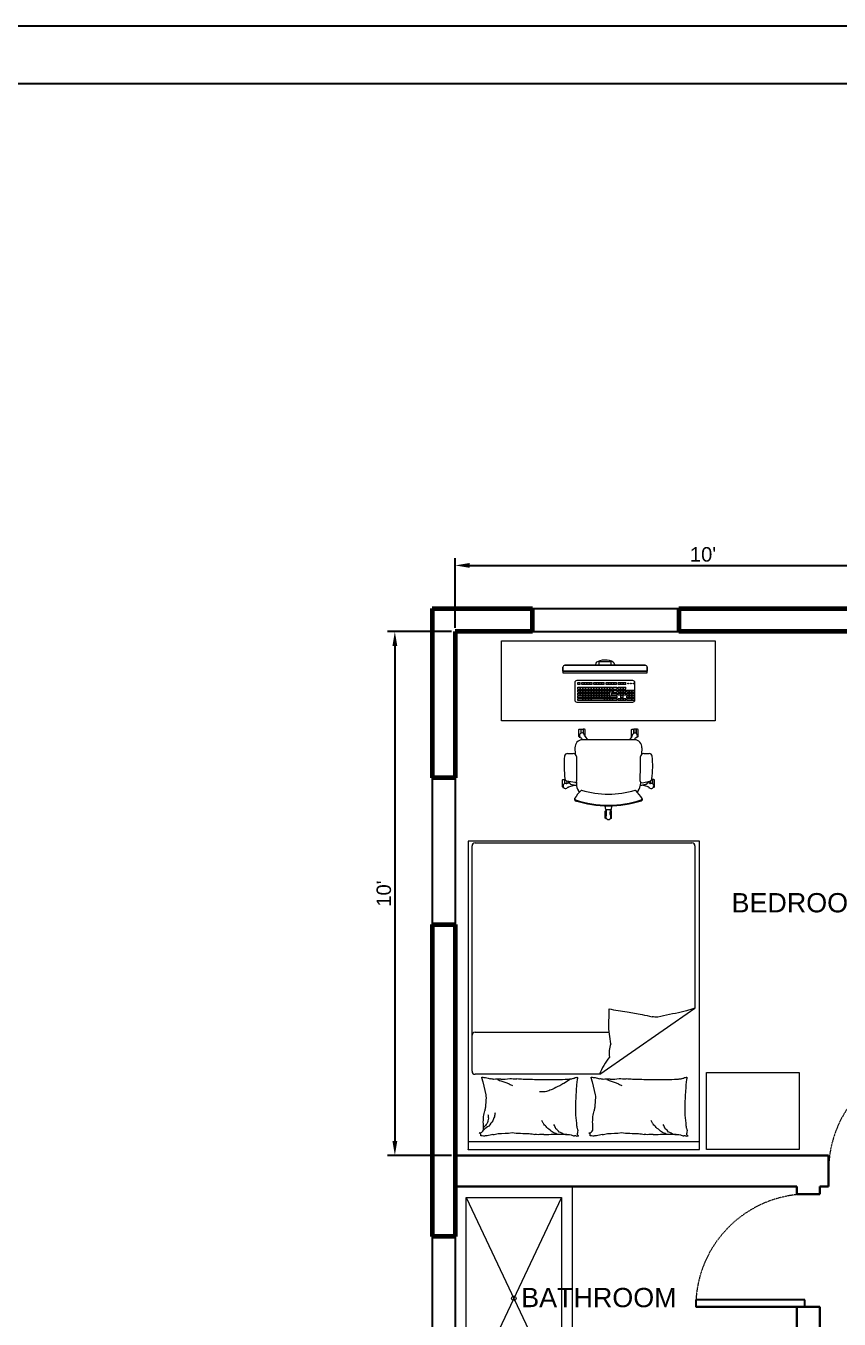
# Model space of a CAD drawing. Header units: millimetres. Extents: x 148 to 2418, y -847 to 707.
# Drawn here: x 576.8 to 788.1, y -513.5 to -177.8 of the extents above; entities that cross this region are included whole.
import ezdxf

# ---------------------------------------------------------------- set-up
doc = ezdxf.new("R2010")
doc.units = ezdxf.units.MM
doc.linetypes.add('ACAD_ISO03W100', pattern=[30, 12, -18])
for name, color, linetype in [('A-DETL-FINE', 250, 'Continuous'), ('A-DETL-LITE', 250, 'Continuous'), ('A-DIMS-CRIT', 250, 'Continuous'), ('A-ROOM-NAME', 250, 'Continuous'), ('A-WALL-EXTR-HEVY', 250, 'Continuous'), ('A-WALL-INTR-MEDM', 250, 'Continuous'), ('Title Blocks', 250, 'Continuous')]:
    doc.layers.add(name, color=color, linetype=linetype)
doc.styles.add('DIM_FONT', font='SIMPLEX.shx', dxfattribs={"width": 0.8})
doc.styles.get("Standard").update_dxf_attribs({"font": 'Arial.ttf'})
doc.dimstyles.new('ISO-25', dxfattribs={"dimtxt": 2.5, "dimasz": 2.5, "dimexe": 1.25, "dimexo": 0.625, "dimtad": 1, "dimtxsty": 'Standard', "dimcen": 2.5, "dimadec": 0, "dimazin": 0, "dimtfac": 1, "dimtmove": 0, "dimatfit": 3, "dimfxl": 1, "dimarcsym": 0})

# ---------------------------------------------------------------- blocks, each defined once
blk = doc.blocks.new('*D25')
at = {"layer": 'A-DIMS-CRIT', "color": 0, "lineweight": -2, "transparency": 16777216}
for p, q in [((687.4, -335.05), (670.8, -335.05)), ((672.67, -338.8), (672.67, -467.3)), ((687.4, -471.05), (670.8, -471.05))]:
    blk.add_line(p, q, dxfattribs=at)
at = {"layer": 'A-DIMS-CRIT', "color": 0, "transparency": 16777216}
for points in [[(672.05, -338.8), (673.3, -338.8), (672.67, -335.05)], [(672.05, -467.3), (673.3, -467.3), (672.67, -471.05)]]:
    blk.add_solid(points, dxfattribs=at)
at = {"layer": 'Defpoints', "color": 0, "transparency": 16777216}
for p in [(688.34, -335.05), (672.67, -471.05), (688.34, -471.05)]:
    blk.add_point(p, dxfattribs=at)
at = {"layer": 'A-DIMS-CRIT', "color": 0, "transparency": 16777216, "insert": (669.82, -403.05), "char_height": 3.75, "attachment_point": 5, "rotation": 90}
blk.add_mtext("10'", dxfattribs=at)
blk = doc.blocks.new('*D26')
at = {"layer": 'A-DIMS-CRIT', "color": 0, "lineweight": -2, "transparency": 16777216}
for p, q in [((688.34, -334.11), (688.34, -315.99)), ((692.09, -317.87), (813.34, -317.87)), ((817.09, -334.11), (817.09, -315.99))]:
    blk.add_line(p, q, dxfattribs=at)
at = {"layer": 'A-DIMS-CRIT', "color": 0, "transparency": 16777216}
for points in [[(692.09, -317.24), (692.09, -318.49), (688.34, -317.87)], [(813.34, -317.24), (813.34, -318.49), (817.09, -317.87)]]:
    blk.add_solid(points, dxfattribs=at)
at = {"layer": 'Defpoints', "color": 0, "transparency": 16777216}
for p in [(817.09, -317.87), (688.34, -335.05), (817.09, -335.05)]:
    blk.add_point(p, dxfattribs=at)
at = {"layer": 'A-DIMS-CRIT', "color": 0, "transparency": 16777216, "insert": (752.72, -315.02), "char_height": 3.75, "attachment_point": 5, "rotation": 359.9999}
blk.add_mtext("10'", dxfattribs=at)

msp = doc.modelspace()

# ---------------------------------------------------------------- linework, layer by layer
at = {"layer": 'A-DETL-FINE', "lineweight": 9}
for p, q in [((682.362, -329.073), (974.134, -329.073)), ((700.372, -358.196), (700.372, -337.434)), ((700.372, -337.434), (755.896, -337.434)), ((755.896, -337.434), (755.896, -358.196)), ((716.316, -345.344), (716.316, -344.304)), ((716.316, -344.304), (716.316, -345.344)), ((716.316, -345.344), (738.21, -345.344)), ((738.21, -345.344), (716.316, -345.344)), ((716.316, -345.344), (716.316, -345.713)), ((716.316, -345.713), (738.21, -345.713)), ((716.837, -343.783), (737.69, -343.783)), ((737.69, -343.783), (716.837, -343.783)), ((724.812, -343.5), (724.812, -343.783)), ((725.751, -343.783), (725.751, -342.84)), ((725.751, -342.84), (728.775, -342.84)), ((728.775, -343.783), (725.751, -343.783)), ((728.775, -342.84), (728.775, -343.783)), ((729.722, -343.481), (729.722, -343.783)), ((738.21, -344.304), (738.21, -345.344)), ((738.21, -345.344), (738.21, -344.304)), ((738.21, -345.713), (738.21, -345.344)), ((719.405, -348.304), (719.405, -352.815)), ((734.5, -347.783), (719.925, -347.783)), ((720.216, -348.785), (720.216, -348.236)), ((720.216, -348.236), (720.827, -348.236)), ((720.827, -348.785), (720.216, -348.785)), ((720.827, -348.785), (720.827, -348.236)), ((721.217, -348.785), (721.217, -348.236)), ((721.217, -348.785), (721.217, -348.236)), ((721.217, -348.236), (721.829, -348.236)), ((721.829, -348.785), (721.217, -348.785)), ((721.829, -348.785), (721.829, -348.236)), ((721.918, -348.785), (721.918, -348.236)), ((721.918, -348.785), (721.918, -348.236)), ((721.918, -348.236), (722.53, -348.236)), ((722.53, -348.785), (721.918, -348.785)), ((722.53, -348.785), (722.53, -348.236)), ((722.62, -348.785), (722.62, -348.236)), ((722.62, -348.785), (722.62, -348.236)), ((722.62, -348.236), (723.231, -348.236)), ((723.231, -348.785), (722.62, -348.785)), ((723.231, -348.785), (723.231, -348.236)), ((723.321, -348.785), (723.321, -348.236)), ((723.321, -348.785), (723.321, -348.236)), ((723.321, -348.236), (723.933, -348.236)), ((723.933, -348.785), (723.321, -348.785)), ((723.933, -348.785), (723.933, -348.236)), ((724.361, -348.785), (724.361, -348.236)), ((724.361, -348.785), (724.361, -348.236)), ((724.361, -348.236), (724.973, -348.236)), ((724.973, -348.785), (724.361, -348.785)), ((724.973, -348.785), (724.973, -348.236)), ((725.062, -348.785), (725.062, -348.236)), ((725.062, -348.785), (725.062, -348.236)), ((725.062, -348.236), (725.674, -348.236)), ((725.674, -348.785), (725.062, -348.785)), ((725.674, -348.785), (725.674, -348.236)), ((725.764, -348.785), (725.764, -348.236)), ((725.764, -348.785), (725.764, -348.236)), ((725.764, -348.236), (726.375, -348.236)), ((726.375, -348.785), (725.764, -348.785)), ((726.375, -348.785), (726.375, -348.236)), ((726.465, -348.785), (726.465, -348.236)), ((726.465, -348.785), (726.465, -348.236)), ((726.465, -348.236), (727.077, -348.236)), ((727.077, -348.785), (726.465, -348.785)), ((727.077, -348.785), (727.077, -348.236)), ((727.518, -348.787), (727.518, -348.238)), ((727.518, -348.787), (727.518, -348.238)), ((727.518, -348.238), (728.13, -348.238)), ((728.13, -348.787), (727.518, -348.787)), ((728.13, -348.787), (728.13, -348.238)), ((728.219, -348.787), (728.219, -348.238)), ((728.219, -348.787), (728.219, -348.238)), ((728.219, -348.238), (728.831, -348.238)), ((728.831, -348.787), (728.219, -348.787)), ((728.831, -348.787), (728.831, -348.238)), ((728.921, -348.785), (728.921, -348.236)), ((728.921, -348.785), (728.921, -348.236)), ((728.921, -348.236), (729.532, -348.236)), ((729.532, -348.785), (728.921, -348.785)), ((729.532, -348.785), (729.532, -348.236)), ((729.622, -348.785), (729.622, -348.236)), ((729.622, -348.785), (729.622, -348.236)), ((729.622, -348.236), (730.234, -348.236)), ((730.234, -348.785), (729.622, -348.785)), ((730.234, -348.785), (730.234, -348.236)), ((730.692, -348.781), (730.692, -348.232)), ((730.692, -348.781), (730.692, -348.232)), ((730.692, -348.232), (731.304, -348.232)), ((731.304, -348.781), (730.692, -348.781)), ((731.304, -348.781), (731.304, -348.232)), ((731.393, -348.781), (731.393, -348.232)), ((731.393, -348.781), (731.393, -348.232)), ((731.393, -348.232), (732.005, -348.232)), ((732.005, -348.781), (731.393, -348.781)), ((732.005, -348.781), (732.005, -348.232)), ((732.094, -348.781), (732.094, -348.232)), ((732.094, -348.781), (732.094, -348.232)), ((732.094, -348.232), (732.706, -348.232)), ((732.706, -348.781), (732.094, -348.781)), ((732.706, -348.781), (732.706, -348.232)), ((735.021, -352.815), (735.021, -348.304)), ((720.216, -350.056), (720.216, -349.507)), ((720.216, -349.507), (720.827, -349.507)), ((720.827, -350.056), (720.216, -350.056)), ((720.216, -350.81), (720.216, -350.261)), ((720.216, -350.261), (720.827, -350.261)), ((720.827, -350.81), (720.216, -350.81)), ((720.216, -351.535), (720.216, -350.986)), ((720.216, -350.986), (720.827, -350.986)), ((720.827, -351.535), (720.216, -351.535)), ((720.216, -352.275), (720.216, -351.726)), ((720.216, -351.726), (721.529, -351.726)), ((721.529, -352.275), (720.216, -352.275)), ((720.216, -352.933), (720.216, -352.384)), ((720.216, -352.384), (721.529, -352.384)), ((720.827, -350.056), (720.827, -349.507)), ((720.827, -350.81), (720.827, -350.261)), ((720.827, -351.535), (720.827, -350.986)), ((720.917, -350.056), (720.917, -349.507)), ((720.917, -350.056), (720.917, -349.507)), ((720.917, -349.507), (721.529, -349.507)), ((721.529, -350.056), (720.917, -350.056)), ((720.917, -350.81), (720.917, -350.261)), ((720.917, -350.81), (720.917, -350.261)), ((720.917, -350.261), (721.529, -350.261)), ((721.529, -350.81), (720.917, -350.81)), ((720.917, -351.535), (720.917, -350.986)), ((720.917, -351.535), (720.917, -350.986)), ((720.917, -350.986), (721.529, -350.986)), ((721.529, -351.535), (720.917, -351.535)), ((720.917, -351.726), (721.529, -351.726)), ((721.529, -352.275), (720.917, -352.275)), ((720.917, -352.384), (721.529, -352.384)), ((721.529, -350.056), (721.529, -349.507)), ((721.529, -350.81), (721.529, -350.261)), ((721.529, -351.535), (721.529, -350.986)), ((721.529, -352.275), (721.529, -351.726)), ((721.529, -352.933), (721.529, -352.384)), ((721.618, -350.056), (721.618, -349.507)), ((721.618, -350.056), (721.618, -349.507)), ((721.618, -349.507), (722.23, -349.507)), ((722.23, -350.056), (721.618, -350.056)), ((721.618, -350.81), (721.618, -350.261)), ((721.618, -350.81), (721.618, -350.261)), ((721.618, -350.261), (722.23, -350.261)), ((722.23, -350.81), (721.618, -350.81)), ((721.618, -351.535), (721.618, -350.986)), ((721.618, -351.535), (721.618, -350.986)), ((721.618, -350.986), (722.23, -350.986)), ((722.23, -351.535), (721.618, -351.535)), ((721.618, -352.275), (721.618, -351.726)), ((721.618, -352.275), (721.618, -351.726)), ((721.618, -351.726), (722.23, -351.726)), ((722.23, -352.275), (721.618, -352.275)), ((721.618, -352.933), (721.618, -352.384)), ((721.618, -352.933), (721.618, -352.384)), ((721.618, -352.384), (722.23, -352.384)), ((722.23, -350.056), (722.23, -349.507)), ((722.23, -350.81), (722.23, -350.261)), ((722.23, -351.535), (722.23, -350.986)), ((722.23, -352.275), (722.23, -351.726)), ((722.23, -352.933), (722.23, -352.384)), ((722.319, -350.056), (722.319, -349.507)), ((722.319, -350.056), (722.319, -349.507)), ((722.319, -349.507), (722.931, -349.507)), ((722.931, -350.056), (722.319, -350.056)), ((722.319, -350.81), (722.319, -350.261)), ((722.319, -350.81), (722.319, -350.261)), ((722.319, -350.261), (722.931, -350.261)), ((722.931, -350.81), (722.319, -350.81)), ((722.319, -351.535), (722.319, -350.986)), ((722.319, -351.535), (722.319, -350.986)), ((722.319, -350.986), (722.931, -350.986)), ((722.931, -351.535), (722.319, -351.535)), ((722.319, -352.275), (722.319, -351.726)), ((722.319, -352.275), (722.319, -351.726)), ((722.319, -351.726), (722.931, -351.726)), ((722.931, -352.275), (722.319, -352.275)), ((722.319, -352.933), (722.319, -352.384)), ((722.319, -352.933), (722.319, -352.384)), ((722.319, -352.384), (722.931, -352.384)), ((722.931, -350.056), (722.931, -349.507)), ((722.931, -350.81), (722.931, -350.261)), ((722.931, -351.535), (722.931, -350.986)), ((722.931, -352.275), (722.931, -351.726)), ((722.931, -352.933), (722.931, -352.384)), ((723.021, -350.056), (723.021, -349.507)), ((723.021, -350.056), (723.021, -349.507)), ((723.021, -349.507), (723.633, -349.507)), ((723.633, -350.056), (723.021, -350.056)), ((723.021, -350.81), (723.021, -350.261)), ((723.021, -350.81), (723.021, -350.261)), ((723.021, -350.261), (723.633, -350.261)), ((723.633, -350.81), (723.021, -350.81)), ((723.021, -351.535), (723.021, -350.986)), ((723.021, -351.535), (723.021, -350.986)), ((723.021, -350.986), (723.633, -350.986)), ((723.633, -351.535), (723.021, -351.535)), ((723.021, -352.275), (723.021, -351.726)), ((723.021, -352.275), (723.021, -351.726)), ((723.021, -351.726), (723.633, -351.726)), ((723.633, -352.275), (723.021, -352.275)), ((723.021, -352.933), (723.021, -352.384)), ((723.021, -352.933), (723.021, -352.384)), ((723.021, -352.384), (723.633, -352.384)), ((723.633, -350.056), (723.633, -349.507)), ((723.633, -350.81), (723.633, -350.261)), ((723.633, -351.535), (723.633, -350.986)), ((723.633, -352.275), (723.633, -351.726)), ((723.633, -352.933), (723.633, -352.384)), ((723.722, -350.056), (723.722, -349.507)), ((723.722, -350.056), (723.722, -349.507)), ((723.722, -349.507), (724.334, -349.507)), ((724.334, -350.056), (723.722, -350.056)), ((723.722, -350.81), (723.722, -350.261)), ((723.722, -350.81), (723.722, -350.261)), ((723.722, -350.261), (724.334, -350.261)), ((724.334, -350.81), (723.722, -350.81)), ((723.722, -351.535), (723.722, -350.986)), ((723.722, -351.535), (723.722, -350.986)), ((723.722, -350.986), (724.334, -350.986)), ((724.334, -351.535), (723.722, -351.535)), ((723.722, -352.275), (723.722, -351.726)), ((723.722, -352.275), (723.722, -351.726)), ((723.722, -351.726), (724.334, -351.726)), ((724.334, -352.275), (723.722, -352.275)), ((723.722, -352.933), (723.722, -352.384)), ((723.722, -352.933), (723.722, -352.384)), ((723.722, -352.384), (724.334, -352.384)), ((723.722, -352.384), (727.139, -352.384)), ((724.334, -350.056), (724.334, -349.507)), ((724.334, -350.81), (724.334, -350.261)), ((724.334, -351.535), (724.334, -350.986)), ((724.334, -352.275), (724.334, -351.726)), ((724.423, -350.056), (724.423, -349.507)), ((724.423, -350.056), (724.423, -349.507)), ((724.423, -349.507), (725.035, -349.507)), ((725.035, -350.056), (724.423, -350.056)), ((724.423, -350.81), (724.423, -350.261)), ((724.423, -350.81), (724.423, -350.261)), ((724.423, -350.261), (725.035, -350.261)), ((725.035, -350.81), (724.423, -350.81)), ((724.423, -351.535), (724.423, -350.986)), ((724.423, -351.535), (724.423, -350.986)), ((724.423, -350.986), (725.035, -350.986)), ((725.035, -351.535), (724.423, -351.535)), ((724.423, -352.275), (724.423, -351.726)), ((724.423, -352.275), (724.423, -351.726)), ((724.423, -351.726), (725.035, -351.726)), ((725.035, -352.275), (724.423, -352.275)), ((724.423, -352.384), (725.035, -352.384)), ((725.035, -350.056), (725.035, -349.507)), ((725.035, -350.81), (725.035, -350.261)), ((725.035, -351.535), (725.035, -350.986)), ((725.035, -352.275), (725.035, -351.726)), ((725.125, -350.056), (725.125, -349.507)), ((725.125, -350.056), (725.125, -349.507)), ((725.125, -349.507), (725.737, -349.507)), ((725.737, -350.056), (725.125, -350.056)), ((725.125, -350.81), (725.125, -350.261)), ((725.125, -350.81), (725.125, -350.261)), ((725.125, -350.261), (725.737, -350.261)), ((725.737, -350.81), (725.125, -350.81)), ((725.125, -351.535), (725.125, -350.986)), ((725.125, -351.535), (725.125, -350.986)), ((725.125, -350.986), (725.737, -350.986)), ((725.737, -351.535), (725.125, -351.535)), ((725.125, -352.275), (725.125, -351.726)), ((725.125, -352.275), (725.125, -351.726)), ((725.125, -351.726), (725.737, -351.726)), ((725.737, -352.275), (725.125, -352.275)), ((725.125, -352.384), (725.737, -352.384)), ((725.737, -350.056), (725.737, -349.507)), ((725.737, -350.81), (725.737, -350.261)), ((725.737, -351.535), (725.737, -350.986)), ((725.737, -352.275), (725.737, -351.726)), ((725.826, -350.056), (725.826, -349.507)), ((725.826, -350.056), (725.826, -349.507)), ((725.826, -349.507), (726.438, -349.507)), ((726.438, -350.056), (725.826, -350.056)), ((725.826, -350.81), (725.826, -350.261)), ((725.826, -350.81), (725.826, -350.261)), ((725.826, -350.261), (726.438, -350.261)), ((726.438, -350.81), (725.826, -350.81)), ((725.826, -351.535), (725.826, -350.986)), ((725.826, -351.535), (725.826, -350.986)), ((725.826, -350.986), (726.438, -350.986)), ((726.438, -351.535), (725.826, -351.535)), ((725.826, -352.275), (725.826, -351.726)), ((725.826, -352.275), (725.826, -351.726)), ((725.826, -351.726), (726.438, -351.726)), ((726.438, -352.275), (725.826, -352.275)), ((725.826, -352.384), (726.438, -352.384)), ((726.438, -350.056), (726.438, -349.507)), ((726.438, -350.81), (726.438, -350.261)), ((726.438, -351.535), (726.438, -350.986)), ((726.438, -352.275), (726.438, -351.726)), ((726.527, -350.056), (726.527, -349.507)), ((726.527, -350.056), (726.527, -349.507)), ((726.527, -349.507), (727.139, -349.507)), ((727.139, -350.056), (726.527, -350.056)), ((726.527, -350.81), (726.527, -350.261)), ((726.527, -350.81), (726.527, -350.261)), ((726.527, -350.261), (727.139, -350.261)), ((727.139, -350.81), (726.527, -350.81)), ((726.527, -351.535), (726.527, -350.986)), ((726.527, -351.535), (726.527, -350.986)), ((726.527, -350.986), (727.139, -350.986)), ((727.139, -351.535), (726.527, -351.535)), ((726.527, -352.275), (726.527, -351.726)), ((726.527, -352.275), (726.527, -351.726)), ((726.527, -351.726), (727.139, -351.726)), ((727.139, -352.275), (726.527, -352.275)), ((727.139, -350.056), (727.139, -349.507)), ((727.139, -350.81), (727.139, -350.261)), ((727.139, -351.535), (727.139, -350.986)), ((727.139, -352.275), (727.139, -351.726)), ((727.139, -352.933), (727.139, -352.384)), ((727.229, -350.056), (727.229, -349.507)), ((727.229, -350.056), (727.229, -349.507)), ((727.229, -349.507), (727.84, -349.507)), ((727.84, -350.056), (727.229, -350.056)), ((727.229, -350.81), (727.229, -350.261)), ((727.229, -350.81), (727.229, -350.261)), ((727.229, -350.261), (727.84, -350.261)), ((727.84, -350.81), (727.229, -350.81)), ((727.229, -351.535), (727.229, -350.986)), ((727.229, -351.535), (727.229, -350.986)), ((727.229, -350.986), (727.84, -350.986)), ((727.84, -351.535), (727.229, -351.535)), ((727.229, -352.275), (727.229, -351.726)), ((727.229, -352.275), (727.229, -351.726)), ((727.229, -351.726), (727.84, -351.726)), ((727.84, -352.275), (727.229, -352.275)), ((727.229, -352.933), (727.229, -352.384)), ((727.229, -352.933), (727.229, -352.384)), ((727.229, -352.384), (727.84, -352.384)), ((727.84, -350.056), (727.84, -349.507)), ((727.84, -350.81), (727.84, -350.261)), ((727.84, -351.535), (727.84, -350.986)), ((727.84, -352.275), (727.84, -351.726)), ((727.84, -352.933), (727.84, -352.384)), ((727.93, -350.056), (727.93, -349.507)), ((727.93, -350.056), (727.93, -349.507)), ((727.93, -349.507), (728.542, -349.507)), ((728.542, -350.056), (727.93, -350.056)), ((727.93, -350.81), (727.93, -350.261)), ((727.93, -350.81), (727.93, -350.261)), ((727.93, -350.261), (728.542, -350.261)), ((728.542, -350.81), (727.93, -350.81)), ((727.93, -351.535), (727.93, -350.986)), ((727.93, -351.535), (727.93, -350.986)), ((727.93, -350.986), (728.542, -350.986)), ((728.542, -351.535), (727.93, -351.535)), ((727.93, -352.275), (727.93, -351.726)), ((727.93, -352.275), (727.93, -351.726)), ((727.93, -351.726), (728.542, -351.726)), ((728.542, -352.275), (727.93, -352.275)), ((727.93, -352.933), (727.93, -352.384)), ((727.93, -352.933), (727.93, -352.384)), ((727.93, -352.384), (728.542, -352.384)), ((728.542, -350.056), (728.542, -349.507)), ((728.542, -350.81), (728.542, -350.261)), ((728.542, -351.535), (728.542, -350.986)), ((728.542, -352.275), (728.542, -351.726)), ((728.542, -352.933), (728.542, -352.384)), ((728.631, -350.056), (728.631, -349.507)), ((728.631, -350.056), (728.631, -349.507)), ((728.631, -349.507), (729.243, -349.507)), ((729.243, -350.056), (728.631, -350.056)), ((728.631, -350.81), (728.631, -350.261)), ((728.631, -350.81), (728.631, -350.261)), ((728.631, -350.261), (729.243, -350.261)), ((729.243, -350.81), (728.631, -350.81)), ((728.631, -352.275), (728.631, -351.731)), ((728.631, -351.731), (730.362, -351.731)), ((730.362, -352.275), (728.631, -352.275)), ((728.631, -352.933), (728.631, -352.384)), ((728.631, -352.933), (728.631, -352.384)), ((728.631, -352.384), (729.243, -352.384)), ((728.631, -352.933), (728.631, -352.389)), ((729.071, -350.991), (730.362, -350.991)), ((729.071, -351.54), (729.071, -350.991)), ((730.362, -351.54), (729.071, -351.54)), ((729.243, -350.056), (729.243, -349.507)), ((729.243, -350.81), (729.243, -350.261)), ((729.243, -352.933), (729.243, -352.384)), ((729.334, -352.384), (730.362, -352.384)), ((729.334, -352.933), (729.334, -352.384)), ((729.344, -349.512), (730.362, -349.512)), ((729.344, -350.062), (729.344, -349.512)), ((730.362, -350.062), (729.344, -350.062)), ((729.464, -350.266), (730.362, -350.266)), ((729.464, -350.816), (729.464, -350.266)), ((730.362, -350.816), (729.464, -350.816)), ((730.362, -349.512), (730.362, -350.062)), ((730.362, -350.266), (730.362, -350.816)), ((730.362, -350.991), (730.362, -351.54)), ((730.362, -351.731), (730.362, -352.275)), ((730.362, -352.389), (730.362, -352.933)), ((730.692, -350.056), (730.692, -349.507)), ((730.692, -350.056), (730.692, -349.507)), ((730.692, -349.507), (731.304, -349.507)), ((731.304, -350.056), (730.692, -350.056)), ((730.692, -350.81), (730.692, -350.261)), ((730.692, -350.81), (730.692, -350.261)), ((730.692, -350.261), (731.304, -350.261)), ((731.304, -350.81), (730.692, -350.81)), ((730.692, -351.535), (730.692, -350.986)), ((730.692, -351.535), (730.692, -350.986)), ((730.692, -350.986), (731.304, -350.986)), ((731.304, -351.535), (730.692, -351.535)), ((730.692, -352.929), (730.692, -352.38)), ((730.692, -352.929), (730.692, -352.38)), ((730.692, -352.38), (731.304, -352.38)), ((731.304, -350.056), (731.304, -349.507)), ((731.304, -350.81), (731.304, -350.261)), ((731.304, -351.535), (731.304, -350.986)), ((731.304, -352.929), (731.304, -352.38)), ((731.393, -350.056), (731.393, -349.507)), ((731.393, -350.056), (731.393, -349.507)), ((731.393, -349.507), (732.005, -349.507)), ((732.005, -350.056), (731.393, -350.056)), ((731.393, -350.81), (731.393, -350.261)), ((731.393, -350.81), (731.393, -350.261)), ((731.393, -350.261), (732.005, -350.261)), ((732.005, -350.81), (731.393, -350.81)), ((731.393, -351.535), (731.393, -350.986)), ((731.393, -351.535), (731.393, -350.986)), ((731.393, -350.986), (732.005, -350.986)), ((732.005, -351.535), (731.393, -351.535)), ((731.393, -352.204), (731.393, -351.655)), ((731.393, -352.204), (731.393, -351.655)), ((731.393, -351.655), (732.005, -351.655)), ((732.005, -352.204), (731.393, -352.204)), ((731.393, -352.931), (731.393, -352.382)), ((731.393, -352.931), (731.393, -352.382)), ((731.393, -352.382), (732.005, -352.382)), ((732.005, -350.056), (732.005, -349.507)), ((732.005, -350.81), (732.005, -350.261)), ((732.005, -351.535), (732.005, -350.986)), ((732.005, -352.204), (732.005, -351.655)), ((732.005, -352.931), (732.005, -352.382)), ((732.094, -350.056), (732.094, -349.507)), ((732.094, -350.056), (732.094, -349.507)), ((732.094, -349.507), (732.706, -349.507)), ((732.706, -350.056), (732.094, -350.056)), ((732.094, -350.81), (732.094, -350.261)), ((732.094, -350.81), (732.094, -350.261)), ((732.094, -350.261), (732.706, -350.261)), ((732.706, -350.81), (732.094, -350.81)), ((732.094, -351.535), (732.094, -350.986)), ((732.094, -351.535), (732.094, -350.986)), ((732.094, -350.986), (732.706, -350.986)), ((732.706, -351.535), (732.094, -351.535)), ((732.094, -352.929), (732.094, -352.38)), ((732.094, -352.929), (732.094, -352.38)), ((732.094, -352.38), (732.706, -352.38)), ((732.706, -350.056), (732.706, -349.507)), ((732.706, -350.81), (732.706, -350.261)), ((732.706, -351.535), (732.706, -350.986)), ((732.706, -352.929), (732.706, -352.38)), ((732.952, -350.81), (732.952, -350.261)), ((732.952, -350.261), (733.564, -350.261)), ((733.564, -350.81), (732.952, -350.81)), ((732.952, -351.535), (732.952, -350.986)), ((732.952, -350.986), (733.564, -350.986)), ((733.564, -351.535), (732.952, -351.535)), ((732.952, -352.275), (732.952, -351.726)), ((732.952, -351.726), (733.564, -351.726)), ((733.564, -352.275), (732.952, -352.275)), ((732.952, -352.929), (732.952, -352.38)), ((732.952, -352.38), (733.564, -352.38)), ((732.952, -352.38), (734.266, -352.38)), ((733.564, -350.81), (733.564, -350.261)), ((733.564, -351.535), (733.564, -350.986)), ((733.564, -352.275), (733.564, -351.726)), ((733.654, -350.81), (733.654, -350.261)), ((733.654, -350.261), (734.266, -350.261)), ((734.266, -350.81), (733.654, -350.81)), ((733.654, -351.535), (733.654, -350.986)), ((733.654, -350.986), (734.266, -350.986)), ((734.266, -351.535), (733.654, -351.535)), ((733.654, -352.275), (733.654, -351.726)), ((733.654, -351.726), (734.266, -351.726)), ((734.266, -352.275), (733.654, -352.275)), ((734.266, -350.81), (734.266, -350.261)), ((734.266, -351.535), (734.266, -350.986)), ((734.266, -352.275), (734.266, -351.726)), ((734.266, -352.929), (734.266, -352.38)), ((734.353, -350.81), (734.353, -350.261)), ((734.353, -350.261), (734.965, -350.261)), ((734.965, -350.81), (734.353, -350.81)), ((734.353, -351.535), (734.353, -350.986)), ((734.353, -350.986), (734.965, -350.986)), ((734.965, -351.535), (734.353, -351.535)), ((734.353, -352.275), (734.353, -351.726)), ((734.353, -351.726), (734.965, -351.726)), ((734.965, -352.275), (734.353, -352.275)), ((734.353, -352.929), (734.353, -352.38)), ((734.353, -352.38), (734.965, -352.38)), ((734.965, -350.81), (734.965, -350.261)), ((734.965, -351.535), (734.965, -350.986)), ((734.965, -352.275), (734.965, -351.726)), ((734.965, -352.929), (734.965, -352.38)), ((719.925, -353.336), (734.5, -353.336)), ((721.529, -352.933), (720.216, -352.933)), ((721.529, -352.933), (720.917, -352.933)), ((722.23, -352.933), (721.618, -352.933)), ((722.931, -352.933), (722.319, -352.933)), ((723.633, -352.933), (723.021, -352.933)), ((724.334, -352.933), (723.722, -352.933)), ((727.139, -352.933), (723.722, -352.933)), ((725.035, -352.933), (724.423, -352.933)), ((725.737, -352.933), (725.125, -352.933)), ((726.438, -352.933), (725.826, -352.933)), ((727.84, -352.933), (727.229, -352.933)), ((728.542, -352.933), (727.93, -352.933)), ((729.243, -352.933), (728.631, -352.933)), ((729.243, -352.933), (728.631, -352.933)), ((730.362, -352.933), (729.334, -352.933)), ((731.304, -352.929), (730.692, -352.929)), ((732.005, -352.931), (731.393, -352.931)), ((732.706, -352.929), (732.094, -352.929)), ((733.564, -352.929), (732.952, -352.929)), ((734.266, -352.929), (732.952, -352.929)), ((734.965, -352.929), (734.353, -352.929)), ((755.896, -358.196), (700.372, -358.196)), ((719.404, -374.258), (717.379, -373.85)), ((736.877, -374.261), (738.903, -373.853)), ((727.243, -380.285), (727.375, -381.186)), ((727.375, -381.186), (728.904, -381.187)), ((728.904, -381.187), (729.037, -380.286)), ((691.688, -389.406), (691.688, -469.51)), ((751.766, -389.406), (691.688, -389.406)), ((692.722, -449.142), (692.722, -390.694)), ((693.523, -389.893), (749.826, -389.893)), ((750.627, -390.694), (750.627, -432.825)), ((751.766, -469.51), (751.766, -389.406)), ((725.872, -449.943), (750.627, -432.825)), ((728.23, -438.206), (728.3, -432.994)), ((693.523, -439.025), (728.347, -439.025)), ((728.776, -442.027), (728.23, -438.206)), ((753.664, -469.51), (753.664, -449.484)), ((753.664, -449.484), (777.695, -449.484)), ((777.695, -449.484), (777.695, -469.51)), ((725.872, -449.943), (693.523, -449.943)), ((695.206, -450.752), (695.507, -451.955)), ((695.507, -451.955), (696.334, -455.262)), ((723.612, -450.752), (723.913, -451.955)), ((723.913, -451.955), (724.74, -455.262)), ((691.688, -467.412), (751.766, -467.412)), ((691.688, -469.51), (751.766, -469.51)), ((777.695, -469.51), (753.664, -469.51)), ((718.824, -479.046), (688.324, -479.046)), ((688.324, -479.046), (688.324, -492.046)), ((718.824, -536.795), (718.824, -479.046)), ((691.177, -481.895), (715.967, -481.895)), ((691.177, -534.284), (691.177, -481.895)), ((691.177, -481.895), (715.967, -534.284)), ((715.967, -481.895), (691.177, -534.284)), ((715.967, -481.895), (715.967, -534.284))]:
    msp.add_line(p, q, dxfattribs=at)
at = {"layer": 'A-DETL-FINE', "lineweight": 9, "ltscale": 2}
for p, q in [((720.451, -360.48), (720.583, -360.356)), ((720.451, -362.315), (720.451, -360.48)), ((720.583, -362.438), (720.451, -362.315)), ((720.583, -360.356), (720.92, -360.356)), ((720.583, -362.438), (720.758, -362.438)), ((720.92, -360.356), (720.955, -360.392)), ((720.955, -360.392), (720.955, -361.449)), ((720.991, -360.392), (720.99, -361.431)), ((720.991, -360.392), (721.567, -360.392)), ((721.567, -360.392), (721.567, -361.431)), ((721.603, -360.392), (721.602, -361.45)), ((721.638, -360.356), (721.603, -360.392)), ((721.975, -360.356), (721.638, -360.356)), ((722.107, -360.48), (721.975, -360.356)), ((722.062, -362.271), (722.693, -363.122)), ((722.107, -362.331), (722.107, -360.48)), ((734.223, -362.272), (733.592, -363.124)), ((734.178, -360.482), (734.31, -360.358)), ((734.178, -362.332), (734.178, -360.482)), ((734.31, -360.358), (734.647, -360.358)), ((734.647, -360.358), (734.682, -360.393)), ((734.682, -360.393), (734.682, -361.451)), ((735.294, -360.394), (734.718, -360.393)), ((734.718, -360.393), (734.718, -361.433)), ((735.294, -360.394), (735.294, -361.433)), ((735.365, -360.358), (735.33, -360.394)), ((735.33, -360.394), (735.33, -361.452)), ((735.702, -360.358), (735.365, -360.358)), ((735.702, -362.44), (735.527, -362.44)), ((735.834, -360.482), (735.702, -360.358)), ((735.702, -362.44), (735.834, -362.317)), ((735.834, -362.317), (735.834, -360.482)), ((719.45, -365.183), (719.522, -366.886)), ((721.267, -362.848), (721.462, -363.122)), ((734.932, -363.124), (721.335, -363.122)), ((735.017, -362.85), (734.822, -363.124)), ((736.834, -365.186), (736.761, -366.889)), ((717.517, -366.71), (718.979, -366.724)), ((737.304, -366.726), (738.766, -366.713)), ((716.193, -375.379), (716.194, -373.544)), ((716.325, -375.503), (716.193, -375.379)), ((716.194, -373.544), (716.326, -373.421)), ((716.325, -375.503), (716.484, -375.503)), ((716.326, -373.421), (716.663, -373.421)), ((716.663, -373.421), (716.698, -373.456)), ((716.698, -373.456), (716.698, -374.514)), ((716.733, -373.456), (716.733, -374.496)), ((716.733, -373.456), (716.891, -373.456)), ((717.31, -373.832), (717.31, -374.456)), ((717.345, -373.842), (717.345, -374.453)), ((717.494, -374.423), (717.952, -374.27)), ((717.717, -375.503), (717.559, -375.503)), ((717.717, -375.503), (717.849, -375.38)), ((717.797, -375.358), (719.314, -374.88)), ((717.849, -374.304), (717.849, -374.086)), ((717.849, -375.38), (717.849, -375.341)), ((718.599, -374.715), (718.924, -374.795)), ((719.826, -374.074), (719.868, -375.071)), ((736.455, -374.077), (736.413, -375.073)), ((738.484, -375.36), (736.967, -374.883)), ((737.682, -374.718), (737.357, -374.797)), ((738.787, -374.426), (738.329, -374.272)), ((738.432, -374.307), (738.432, -374.089)), ((738.432, -375.382), (738.432, -375.344)), ((738.564, -375.506), (738.432, -375.382)), ((738.564, -375.506), (738.722, -375.506)), ((738.936, -373.845), (738.936, -374.456)), ((738.971, -373.835), (738.971, -374.459)), ((739.548, -373.459), (739.391, -373.459)), ((739.548, -373.459), (739.548, -374.499)), ((739.584, -373.459), (739.583, -374.517)), ((739.619, -373.424), (739.584, -373.459)), ((739.956, -373.424), (739.619, -373.424)), ((739.956, -375.506), (739.797, -375.506)), ((740.088, -373.548), (739.956, -373.424)), ((739.956, -375.506), (740.088, -375.383)), ((740.088, -375.383), (740.088, -373.548)), ((727.32, -381.631), (727.452, -381.507)), ((727.32, -383.466), (727.32, -381.631)), ((727.452, -381.507), (727.648, -381.507)), ((727.657, -382.523), (727.645, -381.186)), ((728.639, -382.523), (728.652, -381.187)), ((728.844, -381.507), (728.649, -381.507)), ((728.976, -381.631), (728.844, -381.507)), ((728.976, -383.466), (728.976, -381.631)), ((727.452, -383.589), (727.32, -383.466)), ((727.452, -383.589), (727.61, -383.589)), ((728.844, -383.589), (728.685, -383.589)), ((728.844, -383.589), (728.976, -383.466))]:
    msp.add_line(p, q, dxfattribs=at)
at = {"layer": 'A-DETL-FINE', "lineweight": 9}
for centre, radius in [((733.277, -348.528), 0.09), ((733.964, -348.528), 0.09), ((734.653, -348.528), 0.09), ((703.572, -508.089), 0.579)]:
    msp.add_circle(centre, radius, dxfattribs=at)
for centre, radius, start, end in [((716.837, -344.304), 0.521, 90, 180), ((737.69, -344.304), 0.521, 0, 90), ((719.925, -348.304), 0.521, 90, 180), ((734.5, -348.304), 0.521, 0, 90), ((719.925, -352.815), 0.521, 180, 270), ((734.5, -352.815), 0.521, 270, 0), ((693.523, -390.694), 0.801, 90, 180), ((749.826, -390.694), 0.801, 0, 90), ((753.275, -283.669), 151.399, 260.50498, 262.308), ((770.807, -503.502), 73.501, 105.93519, 107.73639), ((753.984, -332.197), 103.653, 258.32586, 260.50498), ((759.878, -336.326), 100.762, 256.8096, 258.32586), ((738.443, -442.709), 7.776, 76.8096, 82.26962), ((740.651, -437.426), 2.328, 82.26962, 100.72756), ((777.378, -593.787), 162.793, 100.72756, 102.92554), ((754.305, -459.157), 26.33, 102.92554, 105.93519), ((693.523, -439.826), 0.801, 90, 180), ((735.548, -444.512), 7.214, 159.85116, 188.13558), ((739.974, -455.118), 15.022, 140.35546, 159.85116), ((693.523, -449.142), 0.801, 180, 270), ((695.208, -450.715), 0.0367, 265.91706, 14.04494), ((697.031, -440.01), 10.844, 260.5159, 265.91706), ((699.007, -442.049), 9.199, 252.61359, 260.5159), ((696.954, -455.887), 4.796, 72.61359, 83.56595), ((699.558, -457.036), 5.844, 83.56595, 101.55856), ((709.193, -423.439), 29.585, 250.57202, 252.80178), ((700.655, -442.025), 9.214, 267.25094, 281.55856), ((711.364, -424.204), 29.585, 248.34226, 250.57202), ((713.313, -424.97), 29.585, 246.51559, 248.34226), ((715.043, -425.722), 29.585, 244.68893, 246.51559), ((707.031, -394.972), 56.263, 265.38242, 267.25094), ((702.114, -499.841), 48.721, 85.38242, 87.39037), ((703.756, -585.921), 134.662, 87.39037, 89.02962), ((711.032, -680.433), 229.037, 89.02962, 90.28654), ((739.144, -505.204), 57.366, 114.32653, 116.49848), ((717.817, -497.959), 46.621, 90.28654, 93.57397), ((722.173, -463.535), 12.522, 116.49848, 122.13498), ((733.668, -475.99), 29.183, 122.13498, 125.82629), ((718.886, -457.034), 5.843, 93.57397, 102.86904), ((719.353, -452.815), 1.814, 102.86904, 117.28412), ((718.09, -448.096), 3.073, 286.22115, 297.28412), ((719.065, -447.35), 3.504, 277.12039, 286.22115), ((174.597, -423.45), 546.13, 356.49514, 356.94504), ((707.282, -450.322), 12.864, 350.00164, 356.49514), ((720.094, -450.699), 0.0529, 196.69777, 277.12039), ((720.863, -450.886), 0.774, 170.00164, 196.69777), ((723.615, -450.715), 0.0367, 265.91706, 14.04494), ((725.437, -440.01), 10.844, 260.5159, 265.91706), ((727.414, -442.049), 9.199, 252.61359, 260.5159), ((725.361, -455.887), 4.796, 72.61359, 83.56595), ((727.965, -457.036), 5.844, 83.56595, 101.55856), ((737.599, -423.439), 29.585, 250.57202, 252.80178), ((729.061, -442.025), 9.214, 267.25094, 281.55856), ((739.77, -424.204), 29.585, 248.34226, 250.57202), ((741.719, -424.97), 29.585, 246.51559, 248.34226), ((743.449, -425.722), 29.585, 244.68893, 246.51559), ((735.437, -394.972), 56.263, 265.38242, 267.25094), ((730.52, -499.841), 48.721, 85.38242, 87.39037), ((732.162, -585.921), 134.662, 87.39037, 89.02962), ((739.439, -680.433), 229.037, 89.02962, 90.28654), ((746.224, -497.959), 46.621, 90.28654, 93.57397), ((747.292, -457.034), 5.843, 93.57397, 102.86904), ((747.759, -452.815), 1.814, 102.86904, 117.28412), ((746.497, -448.096), 3.073, 286.22115, 297.28412), ((747.471, -447.35), 3.504, 277.12039, 286.22115), ((203.003, -423.45), 546.13, 356.49514, 356.94504), ((735.688, -450.322), 12.864, 350.00164, 356.49514), ((748.501, -450.699), 0.0529, 196.69777, 277.12039), ((749.27, -450.886), 0.774, 170.00164, 196.69777), ((722.54, -459.72), 26.385, 171.99495, 177.33512), ((699.043, -455.388), 2.712, 177.33512, 194.04519), ((711.024, -465.379), 10.896, 86.4448, 94.08277), ((712.519, -456.676), 2.322, 94.08277, 110.67428), ((720.713, -472.85), 20.292, 110.67428, 114.32653), ((750.947, -459.72), 26.385, 171.99495, 177.33512), ((727.449, -455.388), 2.712, 177.33512, 194.04519), ((661.197, -453.466), 35.327, 347.80162, 350.31563), ((708.598, -461.177), 12.701, 167.80162, 171.99495), ((665.047, -455.279), 54.68, 356.94504, 358.36691), ((692.512, -459.79), 27.184, 358.36691, 3.36875), ((689.603, -453.466), 35.327, 347.80162, 350.31563), ((737.004, -461.177), 12.701, 167.80162, 171.99495), ((693.454, -455.279), 54.68, 356.94504, 358.36691), ((720.919, -459.79), 27.184, 358.36691, 3.36875), ((687.557, -460.93), 8.17, 350.31563, 0), ((676.027, -464.443), 19.699, 0, 6.23236), ((698.139, -464.172), 2.107, 138.55709, 154.64488), ((702.178, -465.027), 6.052, 154.64488, 158.18508), ((704.504, -465.086), 8.233, 158.18508, 161.2201), ((700.526, -460.373), 3.666, 180, 194.68511), ((699.11, -462.026), 2.249, 161.2201, 180), ((702.096, -465.996), 5.605, 134.90238, 152.60117), ((703.513, -463.619), 5.605, 152.60117, 163.48502), ((704.114, -461.59), 5.605, 163.48502, 174.36887), ((703.791, -465.754), 8.018, 23.00277, 28.31676), ((709.637, -463.865), 1.975, 28.31676, 39.03494), ((705.132, -469.437), 9.02, 39.03494, 46.18849), ((710.726, -465.349), 3.973, 18.43965, 36.17665), ((683.444, -465.453), 36.57, 3.36875, 7.6809), ((715.963, -460.93), 8.17, 350.31563, 0), ((704.434, -464.443), 19.699, 0, 6.23236), ((732.198, -465.754), 8.018, 23.00277, 28.31676), ((738.044, -463.865), 1.975, 28.31676, 39.03494), ((733.538, -469.437), 9.02, 39.03494, 46.18849), ((739.133, -465.349), 3.973, 18.43965, 36.17665), ((711.85, -465.453), 36.57, 3.36875, 7.6809), ((694.508, -463.819), 1.369, 274.40021, 333.41948), ((694.51, -465.699), 0.526, 333.41948, 78.72762), ((694.98, -469.555), 3.621, 78.72762, 90), ((698.364, -466.172), 3.599, 126.26407, 138.55709), ((696.635, -472.388), 6.454, 90, 98.43719), ((699.682, -468.402), 5.605, 117.20359, 134.90238), ((699.947, -477.683), 12.206, 98.43719, 105.74398), ((696.882, -455.991), 9.702, 277.54685, 285.74398), ((699.514, -437.986), 27.343, 270, 277.54685), ((707.56, -423.315), 42.014, 263.9133, 270), ((711.31, -444.464), 21.199, 259.81012, 263.9133), ((708.792, -471.641), 6.103, 79.81012, 87.46141), ((710.843, -477.196), 11.603, 87.46141, 94.80185), ((711.006, -430.633), 34.974, 270.57574, 274.80185), ((702.397, -476.051), 15.686, 46.18849, 51.61143), ((711.849, -467.466), 3.075, 51.61143, 62.76041), ((710.421, -473.814), 9.373, 62.76041, 69.13972), ((715.926, -405.668), 59.848, 268.09211, 270.57574), ((712.155, -467.303), 3.973, 36.17665, 53.91364), ((714.272, -468.778), 3.973, 53.91364, 74.06476), ((719.541, -432.778), 32.874, 264.74081, 268.09211), ((716.904, -469.53), 3.973, 74.06476, 94.21588), ((719.547, -463.776), 2.16, 239.34875, 264.74081), ((719.436, -467.08), 1.157, 59.34875, 94.30254), ((712.184, -464.97), 7.944, 7.6809, 12.10946), ((720.399, -467.019), 1.006, 94.30254, 111.7883), ((729.811, -462.514), 9.854, 188.13348, 192.10946), ((721.399, -465.061), 1.313, 158.57902, 188.13348), ((719.519, -465.481), 0.625, 338.57902, 21.9904), ((720.136, -465.877), 0.171, 21.9904, 101.89306), ((720.383, -465.844), 0.0929, 160.43603, 281.89306), ((720.453, -466.062), 0.137, 111.7883, 160.43603), ((722.914, -463.819), 1.369, 274.40021, 333.41948), ((722.916, -465.699), 0.526, 333.41948, 78.72762), ((723.386, -469.555), 3.621, 78.72762, 90), ((725.041, -472.388), 6.454, 90, 98.43719), ((728.353, -477.683), 12.206, 98.43719, 105.74398), ((725.288, -455.991), 9.702, 277.54685, 285.74398), ((727.92, -437.986), 27.343, 270, 277.54685), ((735.966, -423.315), 42.014, 263.9133, 270), ((739.717, -444.464), 21.199, 259.81012, 263.9133), ((737.199, -471.641), 6.103, 79.81012, 87.46141), ((739.25, -477.196), 11.603, 87.46141, 94.80185), ((739.412, -430.633), 34.974, 270.57574, 274.80185), ((730.803, -476.051), 15.686, 46.18849, 51.61143), ((740.255, -467.466), 3.075, 51.61143, 62.76041), ((738.827, -473.814), 9.373, 62.76041, 69.13972), ((744.332, -405.668), 59.848, 268.09211, 270.57574), ((740.562, -467.303), 3.973, 36.17665, 53.91364), ((742.678, -468.778), 3.973, 53.91364, 74.06476), ((747.947, -432.778), 32.874, 264.74081, 268.09211), ((745.31, -469.53), 3.973, 74.06476, 94.21588), ((747.954, -463.776), 2.16, 239.34875, 264.74081), ((747.842, -467.08), 1.157, 59.34875, 94.30254), ((740.59, -464.97), 7.944, 7.6809, 12.10946), ((748.805, -467.019), 1.006, 94.30254, 111.7883), ((758.217, -462.514), 9.854, 188.13348, 192.10946), ((749.805, -465.061), 1.313, 158.57902, 188.13348), ((747.926, -465.481), 0.625, 338.57902, 21.9904), ((748.542, -465.877), 0.171, 21.9904, 101.89306), ((748.789, -465.844), 0.0929, 160.43603, 281.89306), ((748.859, -466.062), 0.137, 111.7883, 160.43603)]:
    msp.add_arc(centre, radius, start, end, dxfattribs=at)
at = {"layer": 'A-DETL-FINE', "lineweight": 9, "ltscale": 2}
for centre, radius, start, end in [((721.279, -362.028), 0.663, 4.52446, 247.45949), ((722.626, -361.864), 0.696, 189.27654, 215.78241), ((733.658, -361.865), 0.696, 324.20154, 350.7074), ((735.006, -362.03), 0.663, 292.52447, 175.45949), ((721.427, -365.1), 1.979, 92.16543, 182.41103), ((720.706, -363.259), 0.696, 36.20154, 62.7074), ((734.857, -365.102), 1.979, 357.57291, 87.81851), ((735.579, -363.261), 0.696, 117.27654, 143.78241), ((745.877, -369.852), 29.238, 175.07922, 186.63635), ((717.444, -367.405), 0.699, 83.97921, 174.94741), ((719.045, -367.49), 0.769, 359.05231, 94.94213), ((911.204, -368.249), 191.391, 179.77676, 181.67011), ((545.079, -368.197), 191.391, 358.31383, 0.20718), ((737.238, -367.493), 0.769, 85.04182, 180.93164), ((738.839, -367.408), 0.699, 5.03654, 96.00474), ((710.405, -369.847), 29.238, 353.3476, 4.90474), ((717.021, -375.093), 0.663, 76.52446, 319.45948), ((717.513, -373.184), 0.679, 183.91648, 258.59968), ((717.281, -373.761), 0.696, 261.27654, 287.78241), ((718.014, -376.018), 0.696, 108.20154, 134.70741), ((718.862, -373.64), 1.107, 195.40493, 256.23381), ((720.853, -366.923), 8.104, 256.23381, 262.86501), ((719.474, -373.844), 0.42, 260.3732, 2.3452), ((721.925, -374.977), 2.076, 182.59474, 234.06118), ((734.339, -374.979), 2.076, 306.26397, 357.38921), ((736.807, -373.846), 0.42, 177.63877, 279.61074), ((735.43, -366.925), 8.104, 277.11894, 283.75015), ((737.419, -373.642), 1.107, 283.75015, 344.57903), ((738.266, -376.021), 0.696, 45.27654, 71.78243), ((739.26, -375.096), 0.663, 220.52447, 103.45948), ((739, -373.764), 0.696, 252.20154, 278.70741), ((738.769, -373.187), 0.679, 281.38427, 356.06746), ((719.689, -378.579), 0.385, 145.36516, 248.88805), ((728.105, -383.829), 10.304, 133.22957, 147.93944), ((719.757, -378.369), 0.385, 178.6113, 248.88805), ((728.144, -352.509), 27.791, 251.98827, 287.99568), ((728.144, -352.509), 27.57, 251.98827, 287.99568), ((721.409, -376.709), 0.529, 114.38816, 133.02366), ((728.144, -353.2), 24.054, 253.19676, 286.78717), ((734.872, -376.711), 0.529, 46.96029, 65.59581), ((728.174, -383.829), 10.304, 32.04452, 46.75437), ((736.523, -378.371), 0.385, 291.0959, 1.3726), ((736.591, -378.581), 0.385, 291.0959, 34.61874), ((726.961, -382.52), 0.696, 333.27654, 359.78243), ((729.335, -382.521), 0.696, 180.20154, 206.70741), ((728.148, -383.179), 0.663, 148.52447, 31.45948)]:
    msp.add_arc(centre, radius, start, end, dxfattribs=at)
at = {"layer": 'A-DETL-FINE', "linetype": 'ACAD_ISO03W100', "lineweight": 9, "ltscale": 0.002}
for centre in [(814.574, -475.046), (780.074, -510.296)]:
    msp.add_arc(centre, 29.25, 90, 180, dxfattribs=at)
at = {"layer": 'A-DETL-FINE', "lineweight": 9}
msp.add_ellipse((727.267, -343.49), major_axis=(2.455, 0.009), ratio=0.422033, start_param=6.2799588, end_param=9.4843481, dxfattribs=at)
at = {"layer": 'A-DETL-LITE', "lineweight": 25}
for p, q in [((708.434, -329.073), (746.434, -329.073)), ((708.434, -335.046), (746.434, -335.046)), ((682.362, -373.046), (682.362, -411.046)), ((688.338, -373.046), (688.332, -411.046)), ((682.362, -492.046), (682.362, -520.296)), ((779.135, -508.529), (750.824, -508.529)), ((750.824, -508.529), (750.824, -510.296)), ((779.135, -510.296), (779.135, -508.529)), ((780.074, -510.296), (750.824, -510.296)), ((750.824, -510.296), (779.135, -510.296))]:
    msp.add_line(p, q, dxfattribs=at)
at = {"layer": 'A-DETL-LITE'}
for p, q in [((688.324, -492.046), (688.324, -520.296)), ((780.074, -510.296), (780.074, -510.296)), ((780.074, -510.296), (780.074, -510.296)), ((780.074, -510.296), (780.074, -510.296)), ((780.074, -510.296), (780.074, -510.296))]:
    msp.add_line(p, q, dxfattribs=at)
at = {"layer": 'A-WALL-EXTR-HEVY', "lineweight": 60}
for p, q in [((682.362, -329.073), (682.362, -373.046)), ((682.362, -329.073), (708.434, -329.073)), ((682.362, -329.073), (682.362, -373.046)), ((708.434, -335.046), (708.434, -329.073)), ((746.434, -329.073), (882.986, -329.073)), ((746.434, -329.073), (746.434, -335.046)), ((688.338, -335.046), (688.335, -373.046)), ((688.338, -335.046), (688.335, -373.046)), ((708.434, -335.046), (688.338, -335.046)), ((882.986, -335.046), (746.434, -335.046)), ((688.338, -373.046), (682.362, -373.046)), ((682.362, -411.046), (682.362, -492.046)), ((682.362, -411.046), (682.362, -492.046)), ((682.362, -411.046), (688.332, -411.046)), ((688.332, -411.046), (688.327, -492.046)), ((688.328, -492.046), (682.362, -492.046))]:
    msp.add_line(p, q, dxfattribs=at)
at = {"layer": 'A-WALL-EXTR-HEVY', "lineweight": 30}
for q in [(708.434, -335.046), (688.338, -373.046)]:
    msp.add_line((688.338, -335.046), q, dxfattribs=at)
at = {"layer": 'A-WALL-INTR-MEDM', "lineweight": 30}
for p, q in [((785.324, -471.046), (688.329, -471.046)), ((785.324, -479.046), (785.324, -471.046)), ((688.324, -479.046), (718.824, -479.046)), ((718.824, -479.046), (777.074, -479.046)), ((777.074, -479.046), (777.074, -481.046)), ((783.074, -481.046), (783.074, -479.046)), ((783.074, -479.046), (785.324, -479.046)), ((777.074, -481.046), (783.074, -481.046)), ((783.074, -510.296), (777.074, -510.296)), ((777.074, -510.296), (777.074, -539.545)), ((783.074, -510.296), (783.074, -527.296))]:
    msp.add_line(p, q, dxfattribs=at)
at = {"layer": 'Title Blocks'}
for p, q in [((151.802, -177.821), (1504.734, -177.821)), ((166.802, -192.821), (1489.694, -192.821))]:
    msp.add_line(p, q, dxfattribs=at)

# ---------------------------------------------------------------- texts
at = {"layer": 'A-DETL-FINE', "lineweight": 9, "style": 'DIM_FONT', "oblique": -180, "text_generation_flag": 4, "width": 0.8, "flags": 9}
for tag, s in [('YSIZE', '2000'), ('XSIZE', '1500')]:
    msp.add_attdef(tag, (691.688, -469.51), s, height=0.02, dxfattribs=at)
at = {"layer": 'A-ROOM-NAME'}
for s, p in [('BEDROOM B', (760.125, -407.922)), ('BATHROOM', (705.493, -510.405))]:
    msp.add_text(s, height=5, dxfattribs=at).set_placement(p)

# ---------------------------------------------------------------- dimensions: what is measured, and where the dimension line sits
at = {"layer": 'A-DIMS-CRIT'}
dim = msp.add_aligned_dim(p1=(688.338, -335.046), p2=(817.093, -335.046), distance=17.177, text="10'", dimstyle='ISO-25', override={"dimscale": 1.5}, dxfattribs=at)
dim.commit()
dim.dimension.update_dxf_attribs({"geometry": '*D26', "text_midpoint": (752.716, -315.017)})
dim = msp.add_linear_dim(base=(672.671, -471.046), p1=(688.338, -335.046), p2=(688.338, -471.046), angle=90, text="10'", dimstyle='ISO-25', override={"dimscale": 1.5}, dxfattribs=at)
dim.commit()
dim.dimension.update_dxf_attribs({"geometry": '*D25', "text_midpoint": (669.819, -403.046)})

doc.saveas('drawing.dxf')
